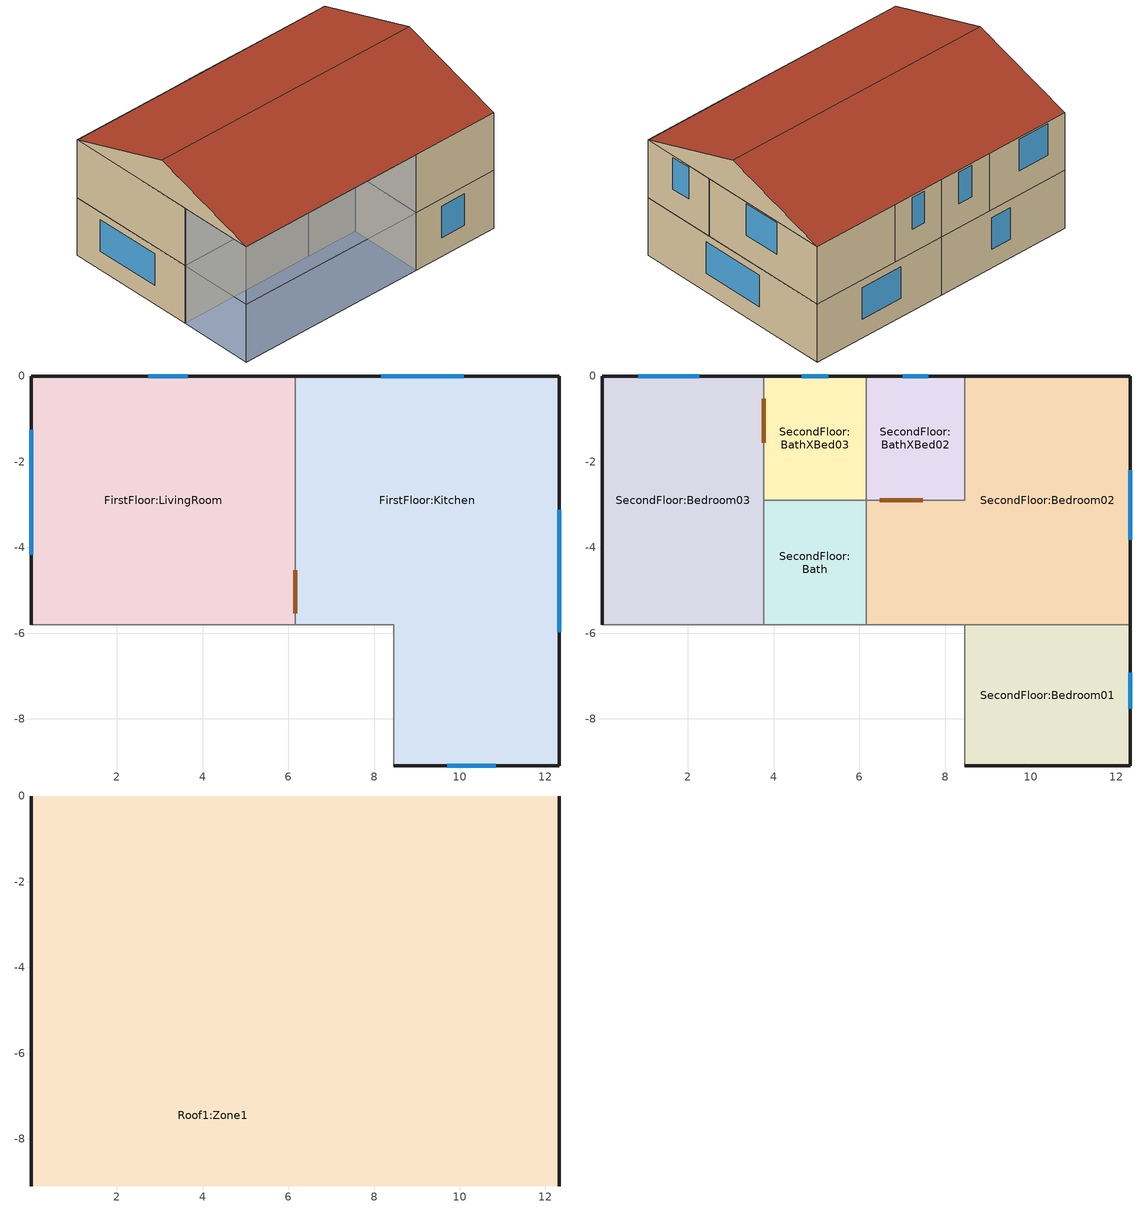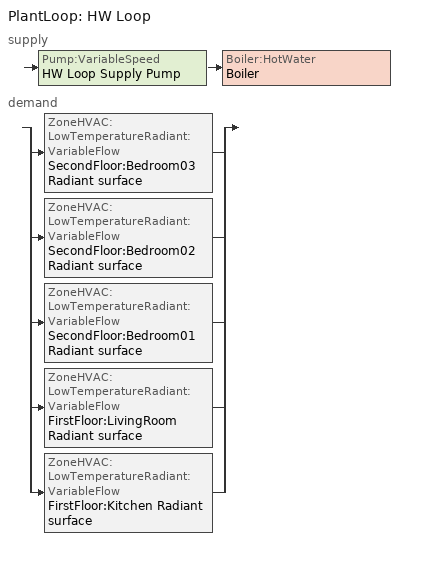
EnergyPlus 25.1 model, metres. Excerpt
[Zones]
FirstFloor:Kitchen
 floor ground (Heated Floor with floor covering - Ground): 12.32,-9.1 8.46,-9.1 8.46,-5.81 12.32,-5.81 z0; 12.32,-5.81 6.16,-5.81 6.16,0 12.32,0 z0
 wall outside (Wall - Energy code standard - Heavyweight): 8.46,-9.1 12.32,-9.1 12.32,0 6.16,0 z0:2.59
 wall to FirstFloor:LivingRoom (Partition - 2 x 1 in. (2x25mm) gypsum plasterboard with 4 in. (100mm) cavity): 6.16,0 6.16,-5.81 z0:2.59
 wall adiabatic (Partition - 2 x 1 in. (2x25mm) gypsum plasterboard with 4 in. (100mm) cavity): 6.16,-5.81 8.46,-5.81 8.46,-9.1 z0:2.59
 window (Sweden Glazing - 1001): 12.32,-5.98 12.32,-3.12 / 10.09,0 8.17,0 / 9.71,-9.1 10.84,-9.1 z0.84:2.26
 door inside (Puerta interior del proyecto): 6.16,-4.54 6.16,-5.53 z0:2
FirstFloor:LivingRoom
 floor ground (Heated Floor with floor covering - Ground): 6.16,-5.81 0.01,-5.81 0.01,0 6.16,0 z0
 wall outside (Wall - Energy code standard - Heavyweight): 6.16,0 0.01,0 0.01,-5.81 z0:2.59
 wall adiabatic (Partition - 2 x 1 in. (2x25mm) gypsum plasterboard with 4 in. (100mm) cavity): 0.01,-5.81 6.16,-5.81 z0:2.59
 window (Sweden Glazing - 1001): 3.65,0 2.73,0 / 0.01,-1.25 0.01,-4.17 z0.84:2.26
SecondFloor:BathXBed02
 floor to FirstFloor:Kitchen (Heated Floor with floor covering - Internal - T0.1): 8.46,-2.9 6.16,-2.9 6.16,0 8.46,0 z2.59
 wall outside (Wall - Energy code standard - Heavyweight): 8.46,0 6.16,0 z2.59:5.18
 wall to SecondFloor:Bedroom02 (Partition - 2 x 1 in. (2x25mm) gypsum plasterboard with 4 in. (100mm) cavity): 6.16,-2.9 8.46,-2.9 8.46,0 z2.59:5.18
 wall to SecondFloor:BathXBed03 (Partition - 2 x 1 in. (2x25mm) gypsum plasterboard with 4 in. (100mm) cavity_Rev): 6.16,0 6.16,-2.9 z2.59:5.18
 window (Sweden Glazing - 1001): 7.6,0 7.01,0 z3.67:5.09
 door inside (Puerta interior del proyecto): 6.48,-2.9 7.48,-2.9 z2.83:4.83
SecondFloor:BathXBed03
 floor to FirstFloor:LivingRoom (Heated Floor with floor covering - Internal - T0.1): 6.16,-2.9 3.77,-2.9 3.77,0 6.16,0 z2.59
 wall outside (Wall - Energy code standard - Heavyweight): 6.16,0 3.77,0 z2.59:5.18
 wall to SecondFloor:Bedroom03 (Partition - 2 x 1 in. (2x25mm) gypsum plasterboard with 4 in. (100mm) cavity_Rev): 3.77,0 3.77,-2.9 z2.59:5.18
 wall to SecondFloor:Bath (Partition - 2 x 1 in. (2x25mm) gypsum plasterboard with 4 in. (100mm) cavity): 3.77,-2.9 6.16,-2.9 z2.59:5.18
 window (Sweden Glazing - 1001): 5.28,0 4.65,0 z3.67:5.09
 door inside (Puerta interior del proyecto_Rev): 3.77,-0.53 3.77,-1.56 z2.83:4.83
SecondFloor:Bath
 floor to FirstFloor:LivingRoom (Heated Floor with floor covering - Internal - T0.1): 6.16,-5.81 3.77,-5.81 3.77,-2.9 6.16,-2.9 z2.59
 wall to SecondFloor:Bedroom02 (Partition - 2 x 1 in. (2x25mm) gypsum plasterboard with 4 in. (100mm) cavity_Rev): 6.16,-5.81 6.16,-2.9 z2.59:5.18
 wall to SecondFloor:Bedroom03 (Partition - 2 x 1 in. (2x25mm) gypsum plasterboard with 4 in. (100mm) cavity_Rev): 3.77,-2.9 3.77,-5.81 z2.59:5.18
 wall adiabatic (Partition - 2 x 1 in. (2x25mm) gypsum plasterboard with 4 in. (100mm) cavity): 3.77,-5.81 6.16,-5.81 z2.59:5.18
SecondFloor:Bedroom01
 floor to FirstFloor:Kitchen (Heated Floor with floor covering - Internal): 12.32,-9.1 8.46,-9.1 8.46,-5.81 12.32,-5.81 z2.59
 wall outside (Wall - Energy code standard - Heavyweight): 8.46,-9.1 12.32,-9.1 12.32,-5.81 z2.59:5.18
 wall to SecondFloor:Bedroom02 (Partition - 2 x 1 in. (2x25mm) gypsum plasterboard with 4 in. (100mm) cavity_Rev): 12.32,-5.81 8.46,-5.81 z2.59:5.18
 wall adiabatic (Partition - 2 x 1 in. (2x25mm) gypsum plasterboard with 4 in. (100mm) cavity): 8.46,-5.81 8.46,-9.1 z2.59:5.18
 window (Sweden Glazing - 1001): 12.32,-7.76 12.32,-6.93 z3.67:5.09
SecondFloor:Bedroom02
 floor to FirstFloor:Kitchen (Heated Floor with floor covering - Internal - T0.3): 8.46,-5.81 6.16,-5.81 6.16,-2.9 8.46,-2.9 z2.59
 floor to FirstFloor:Kitchen (Heated Floor with floor covering - Internal): 12.32,-5.81 8.46,-5.81 8.46,0 12.32,0 z2.59
 wall outside (Wall - Energy code standard - Heavyweight): 12.32,-5.81 12.32,0 8.46,0 z2.59:5.18
 wall adiabatic (Partition - 2 x 1 in. (2x25mm) gypsum plasterboard with 4 in. (100mm) cavity): 6.16,-5.81 8.46,-5.81 z2.59:5.18
 window (Sweden Glazing - 1001): 12.32,-3.83 12.32,-2.2 z3.67:5.09
SecondFloor:Bedroom03
 floor to FirstFloor:LivingRoom (Heated Floor with floor covering - Internal): 3.77,-5.81 0.01,-5.81 0.01,0 3.77,0 z2.59
 wall outside (Wall - Energy code standard - Heavyweight): 3.77,0 0.01,0 0.01,-5.81 z2.59:5.18
 wall adiabatic (Partition - 2 x 1 in. (2x25mm) gypsum plasterboard with 4 in. (100mm) cavity): 0.01,-5.81 3.77,-5.81 z2.59:5.18
 window (Sweden Glazing - 1001): 2.27,0 0.85,0 z3.68:5.1
Roof1:Zone1
 floor to SecondFloor:Bedroom03 (Combined semi-exposed roof - Energy code standard - Heavyweight_Rev): 3.77,-5.81 0.01,-5.81 0.01,0 3.77,0 z5.18
 floor to SecondFloor:BathXBed03 (Combined semi-exposed roof - Energy code standard - Heavyweight_Rev): 6.16,-2.9 3.77,-2.9 3.77,0 6.16,0 z5.18
 floor to SecondFloor:BathXBed02 (Combined semi-exposed roof - Energy code standard - Heavyweight_Rev): 8.46,-2.9 6.16,-2.9 6.16,0 8.46,0 z5.18
 floor to SecondFloor:Bedroom02 (Combined semi-exposed roof - Energy code standard - Heavyweight_Rev): 12.32,-2.9 8.46,-2.9 8.46,0 12.32,0 z5.18; 12.32,-5.81 6.16,-5.81 6.16,-2.9 12.32,-2.9 z5.18
 floor to SecondFloor:Bath (Combined semi-exposed roof - Energy code standard - Heavyweight_Rev): 6.16,-5.81 3.77,-5.81 3.77,-2.9 6.16,-2.9 z5.18
 floor to SecondFloor:Bedroom01 (Combined semi-exposed roof - Energy code standard - Heavyweight_Rev): 12.32,-9.1 8.46,-9.1 8.46,-5.81 12.32,-5.81 z5.18
 floor adiabatic (Heated Floor with floor covering - Internal): 8.46,-9.1 0.01,-9.1 0.01,-5.81 8.46,-5.81 z5.18
 wall outside (Wall - Energy code standard - Heavyweight): 12.32,-9.1,5.18 12.32,0,5.18 12.32,-4.55,6.66; 0.01,0,5.18 0.01,-9.1,5.18 0.01,-4.55,6.66
 roof outside (Combined semi-exposed roof - Energy code standard - Heavyweight): 12.32,0,5.18 0.01,0,5.18 0.01,-4.55,6.66 12.32,-4.55,6.66; 0.01,-9.1,5.18 12.32,-9.1,5.18 12.32,-4.55,6.66 0.01,-4.55,6.66
shading: 0.01,-5.81 0.01,-9.1 / 0.01,-9.1 8.46,-9.1 z2.59:5.18; 0.01,-5.81 0.01,-9.1 / 0.01,-9.1 8.46,-9.1 z0:2.59
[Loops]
PlantLoop 'HW Loop'
 supply: Pump:VariableSpeed 'HW Loop Supply Pump' > Boiler:HotWater 'Boiler'
 demand: split
  | ZoneHVAC:LowTemperatureRadiant:VariableFlow 'SecondFloor:Bedroom03 Radiant surface'
  | ZoneHVAC:LowTemperatureRadiant:VariableFlow 'SecondFloor:Bedroom02 Radiant surface'
  | ZoneHVAC:LowTemperatureRadiant:VariableFlow 'SecondFloor:Bedroom01 Radiant surface'
  | ZoneHVAC:LowTemperatureRadiant:VariableFlow 'FirstFloor:LivingRoom Radiant surface'
  | ZoneHVAC:LowTemperatureRadiant:VariableFlow 'FirstFloor:Kitchen Radiant surface'
[Building]
Building: Loads convergence tolerance value=0.04; Maximum number of warmup days=50; Minimum number of warmup days=6; North axis=0; Solar distribution=FullExterior; Temperature convergence tolerance value=0.4; Terrain=Suburbs
[Site:GroundReflectance]
0.2, 0.2, 0.2, 0.2, 0.2, 0.2, 0.2, 0.2, 0.2, 0.2, 0.2, 0.2
[Site:GroundReflectance:SnowModifier]
2, 2
[Site:GroundTemperature:BuildingSurface]
18, 18, 18, 18, 18, 18, 18, 18, 18, 18, 18, 18
[Site:GroundTemperature:Deep]
14, 14, 14, 14, 14, 14, 14, 14, 14, 14, 14, 14
[Site:GroundTemperature:FCfactorMethod]
January ground temperature=-2; February ground temperature=-2.83; March ground temperature=-1.36; April ground temperature=0.95; May ground temperature=6.98; June ground temperature=11.64; July ground temperature=14.78; August ground temperature=15.74; September ground temperature=14.11; October ground temperature=10.5; November ground temperature=5.66; December ground temperature=1.18
[Site:GroundTemperature:Shallow]
14, 14, 14, 14, 14, 14, 14, 14, 14, 14, 14, 14
[Site:Location]
Sitio (01-01:31-12)  (01-01:31-12): Elevation=61; Latitude=59.62; Longitude=17.95; Time zone=1
[Site:WaterMainsTemperature]
Annual average outdoor air temperature=10; Calculation method=Correlation; Maximum difference in monthly average outdoor air temperatures=20
[SizingPeriod:DesignDay] Barometric pressure=100594.3; Day of month=15; Humidity condition type=WetBulb; Rain indicator=No; Snow indicator=No
Name | Daily dry bulb temperature range | Day type | Daylight saving time indicator | Maximum dry bulb temperature | Month | Sky clearness | Solar model indicator | Wetbulb or dewpoint at maximum dry bulb | Wind direction | Wind speed
Summer Design Day in Sitio (01-01:31-12) Aug | 11.9 | SummerDesignDay | Yes | 28.1 | 8 | 0.98 | ASHRAEClearSky | 17.7 | 0 | 0
Summer Design Day in Sitio (01-01:31-12) Jul | 13.1 | SummerDesignDay | Yes | 30.2 | 7 | 0.98 | ASHRAEClearSky | 18.8 | 0 | 0
Summer Design Day in Sitio (01-01:31-12) Jun | 13.3 | SummerDesignDay | Yes | 27.6 | 6 | 0.98 | ASHRAEClearSky | 17 | 0 | 0
Summer Design Day in Sitio (01-01:31-12) Sep | 9.9 | SummerDesignDay | Yes | 23.1 | 9 | 0.98 | ASHRAEClearSky | 15.9 | 0 | 0
Winter Design Day in Sitio (01-01:31-12) | 0 | WinterDesignDay | No | -13.8 | 1 | 0 |  | -13.8 | 250 | 2.1
[Construction]
Combined semi-exposed roof - Energy code standard - Heavyweight: Plywood (Heavyweight)_.01, MW Glass Wool (rolls)_.1, Cast Concrete (Lightweight)_.1, Plasterboard_.013
Combined semi-exposed roof - Energy code standard - Heavyweight_Rev: Plasterboard_.013, Cast Concrete (Lightweight)_.1, MW Glass Wool (rolls)_.1, Plywood (Heavyweight)_.01
Heated Floor with floor covering - Ground: Urea Formaldehyde Foam_.08, Cast Concrete_.1, EPS Expanded Polystyrene (Standard)_.08, Limestone soft_.045, Ceramic/porcelain_.0095
Heated Floor with floor covering - Internal; Heated Floor with floor covering - Internal - T0.1; Heated Floor with floor covering - Internal - T0.3: 0.625 in. gypsum board_.008, Cast Concrete (Dense)_.1, EPS Expanded Polystyrene (Standard)_.08, Limestone soft_.045, Ceramic/porcelain_.0095
Partition - 2 x 1 in. (2x25mm) gypsum plasterboard with 4 in. (100mm) cavity; Partition - 2 x 1 in. (2x25mm) gypsum plasterboard with 4 in. (100mm) cavity_Rev: Gypsum Plasterboard_.025, 6_RVAL_2, Gypsum Plasterboard_.025
Puerta interior del proyecto; Puerta interior del proyecto_Rev: Painted Oak_.035
Sweden Glazing - 1001: 2, 1001, 50, 1001, 2
Wall - Energy code standard - Heavyweight: Brickwork Outer_.1, XPS Extruded Polystyrene  - CO2 Blowing_.0794, Concrete Block (Medium)_.1, Gypsum Plastering_.013
[Material] Roughness=Rough; Thermal absorptance=0.9
Name | Conductivity | Density | Solar absorptance | Specific heat | Thickness | Visible absorptance
0.625 in. gypsum board_.008 | 0.16 | 640 | 0.7 | 1150 | 0.008 | 0.7
Brickwork Outer_.1 | 0.84 | 1700 | 0.7 | 800 | 0.1 | 0.7
Cast Concrete (Dense)_.1 | 1.4 | 2100 | 0.6 | 840 | 0.1 | 0.6
Cast Concrete (Lightweight)_.1 | 0.38 | 1200 | 0.6 | 1000 | 0.1 | 0.6
Cast Concrete_.1 | 1.13 | 2000 | 0.6 | 1000 | 0.1 | 0.6
Ceramic/porcelain_.0095 | 1.3 | 2300 | 0.4 | 840 | 0.0095 | 0.4
Concrete Block (Medium)_.1 | 0.51 | 1400 | 0.6 | 1000 | 0.1 | 0.6
EPS Expanded Polystyrene (Standard)_.08 | 0.04 | 15 | 0.6 | 1400 | 0.08 | 0.6
Gypsum Plasterboard_.025 | 0.25 | 900 | 0.5 | 1000 | 0.025 | 0.5
Gypsum Plastering_.013 | 0.4 | 1000 | 0.5 | 1000 | 0.013 | 0.5
Limestone soft_.045 | 1.1 | 2200 | 0.6 | 1000 | 0.045 | 0.6
MW Glass Wool (rolls)_.1 | 0.04 | 12 | 0.6 | 840 | 0.1 | 0.6
Painted Oak_.035 | 0.19 | 700 | 0.5 | 2390 | 0.035 | 0.5
Plasterboard_.013 | 0.25 | 2800 | 0.5 | 896 | 0.013 | 0.5
Plywood (Heavyweight)_.01 | 0.15 | 700 | 0.78 | 1420 | 0.01 | 0.78
Urea Formaldehyde Foam_.08 | 0.04 | 10 | 0.6 | 1400 | 0.08 | 0.6
XPS Extruded Polystyrene  - CO2 Blowing_.0794 | 0.034 | 35 | 0.6 | 1400 | 0.0794 | 0.6
[Material:NoMass]
6_RVAL_2: Roughness=Rough; Solar absorptance=0.7; Thermal absorptance=0.9; Thermal resistance=0.15; Visible absorptance=0.7
[WindowMaterial:Gas]
1001: Gas type=Air; Thickness=0.006
[WindowMaterial:Glazing] Dirt correction factor for solar and visible transmittance=1; Infrared transmittance at normal incidence=0; Optical data type=SpectralAverage
Name | Back side infrared hemispherical emissivity | Back side solar reflectance at normal incidence | Back side visible reflectance at normal incidence | Conductivity | Front side infrared hemispherical emissivity | Front side solar reflectance at normal incidence | Front side visible reflectance at normal incidence | Solar transmittance at normal incidence | Thickness | Visible transmittance at normal incidence
2 | 0.84 | 0.075 | 0.081 | 0.9 | 0.84 | 0.075 | 0.081 | 0.837 | 0.003 | 0.898
50 | 0.72 | 0.398 | 0.167 | 0.14 | 0.075 | 0.402 | 0.147 | 0.504 | 0.00051 | 0.766
[AvailabilityManager:Scheduled]
HW Loop Availability: Schedule=Heat Source Availability
[Boiler:HotWater]
Boiler: Boiler flow mode=NotModulated; Design water flow rate=Autosize; Efficiency curve temperature evaluation variable=LeavingBoiler; Fuel type=NaturalGas; Maximum part load ratio=1; Minimum part load ratio=0; Nominal capacity=Autosize; Nominal thermal efficiency=0.89; Normalized boiler efficiency curve=CondensingBoilerEff; On cycle parasitic electric load=25; Optimum part load ratio=1; Sizing factor=1; Water outlet upper temperature limit=100
[Daylighting:Controls] Availability schedule=On; Fraction of lights controlled by reference point 1=1; Daylighting method=SplitFlux; Delight gridding resolution=1; Glare calculation azimuth angle of view direction clockwise from zone y axis=0; Lighting control type=Continuous; Maximum allowable discomfort glare index=22; Minimum input power fraction for continuous or continuousoff dimming control=0.1; Minimum light output fraction for continuous or continuousoff dimming control=0.1; Number of stepped control steps=1; Probability lighting will be reset when needed in manual stepped control=1
Name | Daylighting reference point name 1 | Illuminance setpoint at reference point 1 | Glare calculation daylighting reference point | Zone or space
FirstFloor:Kitchen | FirstFloor:Kitchen Ref Point 1 | 300 | FirstFloor:Kitchen Ref Point 1 | FirstFloor:Kitchen
FirstFloor:LivingRoom | FirstFloor:LivingRoom Ref Point 1 | 150 | FirstFloor:LivingRoom Ref Point 1 | FirstFloor:LivingRoom
SecondFloor:BathXBed02 | SecondFloor:BathXBed02 Ref Point 1 | 150 | SecondFloor:BathXBed02 Ref Point 1 | SecondFloor:BathXBed02
SecondFloor:BathXBed03 | SecondFloor:BathXBed03 Ref Point 1 | 150 | SecondFloor:BathXBed03 Ref Point 1 | SecondFloor:BathXBed03
SecondFloor:Bedroom01 | SecondFloor:Bedroom01 Ref Point 1 | 100 | SecondFloor:Bedroom01 Ref Point 1 | SecondFloor:Bedroom01
SecondFloor:Bedroom02 | SecondFloor:Bedroom02 Ref Point 1 | 100 | SecondFloor:Bedroom02 Ref Point 1 | SecondFloor:Bedroom02
SecondFloor:Bedroom03 | SecondFloor:Bedroom03 Ref Point 1 | 100 | SecondFloor:Bedroom03 Ref Point 1 | SecondFloor:Bedroom03
[DesignSpecification:OutdoorAir] Outdoor air flow air changes per hour=0; Outdoor air flow per person=0.00944; Outdoor air flow per zone=0; Outdoor air flow per zone floor area=0; Outdoor air method=Flow/Person; Outdoor air schedule=On 24/7
FirstFloor:Kitchen Design Specification Outdoor Air Object; FirstFloor:LivingRoom Design Specification Outdoor Air Object; SecondFloor:Bath Design Specification Outdoor Air Object; SecondFloor:BathXBed02 Design Specification Outdoor Air Object; SecondFloor:BathXBed03 Design Specification Outdoor Air Object; SecondFloor:Bedroom01 Design Specification Outdoor Air Object; SecondFloor:Bedroom02 Design Specification Outdoor Air Object; SecondFloor:Bedroom03 Design Specification Outdoor Air Object
[DesignSpecification:ZoneAirDistribution] Zone air distribution effectiveness in cooling mode=1; Zone air distribution effectiveness in heating mode=1; Zone secondary recirculation fraction=0
FirstFloor:Kitchen Design Specification Zone Air Distribution Object; FirstFloor:LivingRoom Design Specification Zone Air Distribution Object; SecondFloor:Bath Design Specification Zone Air Distribution Object; SecondFloor:BathXBed02 Design Specification Zone Air Distribution Object; SecondFloor:BathXBed03 Design Specification Zone Air Distribution Object; SecondFloor:Bedroom01 Design Specification Zone Air Distribution Object; SecondFloor:Bedroom02 Design Specification Zone Air Distribution Object; SecondFloor:Bedroom03 Design Specification Zone Air Distribution Object
[Lights] Design level calculation method=Watts/Area; Fraction radiant=0.42; Fraction replaceable=1; Fraction visible=0.18; Return air fraction=0
Name | End use subcategory | Schedule | Watts per floor area | Zone or zonelist or space or spacelist
FirstFloor:Kitchen General lighting | ELECTRIC EQUIPMENT#FirstFloor:Kitchen#GeneralLights | Dwell_DomKitchen_Light | 3.4 | FirstFloor:Kitchen
FirstFloor:LivingRoom General lighting | ELECTRIC EQUIPMENT#FirstFloor:LivingRoom#GeneralLights | Dwell_DomLounge_Light | 5.1 | FirstFloor:LivingRoom
SecondFloor:Bath General lighting | ELECTRIC EQUIPMENT#SecondFloor:Bath#GeneralLights | Dwell_DomBath_Light | 5.1 | SecondFloor:Bath
SecondFloor:BathXBed02 General lighting | ELECTRIC EQUIPMENT#SecondFloor:BathXBed02#GeneralLights | Dwell_DomBath_Light | 5.1 | SecondFloor:BathXBed02
SecondFloor:BathXBed03 General lighting | ELECTRIC EQUIPMENT#SecondFloor:BathXBed03#GeneralLights | Dwell_DomBath_Light | 5.1 | SecondFloor:BathXBed03
SecondFloor:Bedroom01 General lighting | ELECTRIC EQUIPMENT#SecondFloor:Bedroom01#GeneralLights | Dwell_DomBed_Light | 3.4 | SecondFloor:Bedroom01
SecondFloor:Bedroom02 General lighting | ELECTRIC EQUIPMENT#SecondFloor:Bedroom02#GeneralLights | Dwell_DomBed_Light | 3.4 | SecondFloor:Bedroom02
SecondFloor:Bedroom03 General lighting | ELECTRIC EQUIPMENT#SecondFloor:Bedroom03#GeneralLights | Dwell_DomBed_Light | 3.4 | SecondFloor:Bedroom03
[OtherEquipment] Carbon dioxide generation rate=0; Design level calculation method=Watts/Area; End use subcategory=General; Fraction latent=0; Fraction lost=0; Fraction radiant=0.2; Fuel type=Electricity
Name | Power per floor area | Schedule | Zone or zonelist or space or spacelist
FirstFloor:Kitchen Equipment gain | 12 | Dwell_DomKitchen_Equip | FirstFloor:Kitchen
FirstFloor:LivingRoom Equipment gain | 3.9 | Dwell_DomLounge_Equip | FirstFloor:LivingRoom
SecondFloor:Bath Equipment gain | 1.67 | Dwell_DomBath_Equip | SecondFloor:Bath
SecondFloor:BathXBed02 Equipment gain | 1.67 | Dwell_DomBath_Equip | SecondFloor:BathXBed02
SecondFloor:BathXBed03 Equipment gain | 1.67 | Dwell_DomBath_Equip | SecondFloor:BathXBed03
SecondFloor:Bedroom01 Equipment gain | 3.58 | Dwell_DomBed_Equip | SecondFloor:Bedroom01
SecondFloor:Bedroom02 Equipment gain | 3.58 | Dwell_DomBed_Equip | SecondFloor:Bedroom02
SecondFloor:Bedroom03 Equipment gain | 3.58 | Dwell_DomBed_Equip | SecondFloor:Bedroom03
[People] Air velocity schedule=Default Air Velocity for Comfort Calculations; Carbon dioxide generation rate=3.82e-08; Clothing insulation calculation method=ClothingInsulationSchedule; Enable ashrae 55 comfort warnings=No; Fraction radiant=0.3; Mean radiant temperature calculation type=EnclosureAveraged; Number of people calculation method=People/Area; Number of people schedule=Residential Occ_Edited; Sensible heat fraction=Autocalculate; Thermal comfort model 1 type=Fanger; Work efficiency schedule=Work efficiency
Name | Activity level schedule | Clothing insulation schedule | People per floor area | Zone or zonelist or space or spacelist
People FirstFloor:Kitchen | Activity Schedule 2035 | Clothing Schedule 2035 | 0.0187563 | FirstFloor:Kitchen
People FirstFloor:LivingRoom | Activity Schedule 2044 | Clothing Schedule 2044 | 0.0187563 | FirstFloor:LivingRoom
People SecondFloor:Bath | Activity Schedule 1688 | Clothing Schedule 1688 | 0.0187368 | SecondFloor:Bath
People SecondFloor:BathXBed02 | Activity Schedule 1671 | Clothing Schedule 1671 | 0.0187368 | SecondFloor:BathXBed02
People SecondFloor:BathXBed03 | Activity Schedule 1664 | Clothing Schedule 1664 | 0.0187368 | SecondFloor:BathXBed03
People SecondFloor:Bedroom01 | Activity Schedule 1704 | Clothing Schedule 1704 | 0.0229388 | SecondFloor:Bedroom01
People SecondFloor:Bedroom02 | Activity Schedule 1678 | Clothing Schedule 1678 | 0.0229388 | SecondFloor:Bedroom02
People SecondFloor:Bedroom03 | Activity Schedule 1656 | Clothing Schedule 1656 | 0.0229388 | SecondFloor:Bedroom03
[PlantEquipmentList]
HW Loop Scheme 1 Range 1 Equipment List: Boiler, Boiler:HotWater
[PlantEquipmentOperation:HeatingLoad]
HW Loop Scheme 1: Load range 1 lower limit=0; Load range 1 upper limit=1e+15; Range 1 equipment list=HW Loop Scheme 1 Range 1 Equipment List
[PlantEquipmentOperationSchemes]
HW Loop Operation: Control scheme 1=HW Loop Scheme 1; Control scheme 1 schedule=Heat Source Availability
[PlantLoop]
HW Loop: Common pipe simulation=None; Fluid type=Water; Load distribution scheme=SequentialLoad; Maximum loop flow rate=Autosize; Maximum loop temperature=100; Minimum loop flow rate=0; Minimum loop temperature=10; Plant equipment operation scheme=HW Loop Operation; Plant loop demand calculation scheme=SingleSetpoint; Plant loop volume=Autocalculate; Pressure simulation type=None
[Pump:VariableSpeed]
HW Loop Supply Pump: Design maximum flow rate=Autosize; Design minimum flow rate=0; Design power consumption=Autosize; Design pump head=20000; Fraction of motor inefficiencies to fluid stream=0; Motor efficiency=0.9; Pump control type=Intermittent; Coefficient 1 of the part load performance curve=0; Coefficient 2 of the part load performance curve=1; Coefficient 3 of the part load performance curve=0; Coefficient 4 of the part load performance curve=0
[SetpointManager:Scheduled]
HW Loop Setpoint Manager: Control variable=Temperature; Schedule=Heating high water temperature schedule: Always 65.00; Setpoint node or nodelist=HW Loop Setpoint Manager Node List
[Sizing:Plant] Loop type=Heating
Name | Design loop exit temperature | Loop design temperature difference
HW Loop | 65 | 10
Aux HW Loop | 37 | 5
[Sizing:Zone] Account for dedicated outdoor air system=No; Cooling design air flow method=DesignDay; Cooling design air flow rate=0; Cooling minimum air flow=0; Cooling minimum air flow fraction=0; Cooling minimum air flow per zone floor area=0.00076; Dedicated outdoor air high setpoint temperature for design=Autosize; Dedicated outdoor air low setpoint temperature for design=Autosize; Dedicated outdoor air system control strategy=NeutralSupplyAir; Heating design air flow method=DesignDay; Heating design air flow rate=0; Heating maximum air flow=0.14158; Heating maximum air flow fraction=0.3; Heating maximum air flow per zone floor area=0.00203; Zone cooling design supply air humidity ratio=0.009; Zone cooling design supply air humidity ratio difference=0.005; Zone cooling design supply air temperature=14; Zone cooling design supply air temperature difference=10; Zone cooling design supply air temperature input method=SupplyAirTemperature; Zone cooling sizing factor=1.15; Zone heating design supply air humidity ratio=0.004; Zone heating design supply air temperature=50; Zone heating design supply air temperature difference=10; Zone heating design supply air temperature input method=SupplyAirTemperature; Zone heating sizing factor=1.25; Zone humidification design supply air humidity ratio difference=0.005; Zone latent cooling design supply air humidity ratio input method=HumidityRatioDifference; Zone latent heating design supply air humidity ratio input method=HumidityRatioDifference; Zone load sizing method=Sensible Load Only No Latent Load
Name | Design specification outdoor air object | Design specification zone air distribution object
SecondFloor:Bedroom03 | SecondFloor:Bedroom03 Design Specification Outdoor Air Object | SecondFloor:Bedroom03 Design Specification Zone Air Distribution Object
SecondFloor:BathXBed03 | SecondFloor:BathXBed03 Design Specification Outdoor Air Object | SecondFloor:BathXBed03 Design Specification Zone Air Distribution Object
SecondFloor:BathXBed02 | SecondFloor:BathXBed02 Design Specification Outdoor Air Object | SecondFloor:BathXBed02 Design Specification Zone Air Distribution Object
SecondFloor:Bedroom02 | SecondFloor:Bedroom02 Design Specification Outdoor Air Object | SecondFloor:Bedroom02 Design Specification Zone Air Distribution Object
SecondFloor:Bath | SecondFloor:Bath Design Specification Outdoor Air Object | SecondFloor:Bath Design Specification Zone Air Distribution Object
SecondFloor:Bedroom01 | SecondFloor:Bedroom01 Design Specification Outdoor Air Object | SecondFloor:Bedroom01 Design Specification Zone Air Distribution Object
FirstFloor:LivingRoom | FirstFloor:LivingRoom Design Specification Outdoor Air Object | FirstFloor:LivingRoom Design Specification Zone Air Distribution Object
FirstFloor:Kitchen | FirstFloor:Kitchen Design Specification Outdoor Air Object | FirstFloor:Kitchen Design Specification Zone Air Distribution Object
[ThermostatSetpoint:SingleCooling]
Name | Setpoint temperature schedule
FirstFloor:Kitchen SimpleCooling SP | Kitchen Cooling SP SCHED
FirstFloor:LivingRoom SimpleCooling SP | Living Cooling SP SCHED
SecondFloor:Bath SimpleCooling SP | Bath Cooling SP SCHED
SecondFloor:BathXBed02 SimpleCooling SP | BathBed2 Cooling SP SCHED
SecondFloor:BathXBed03 SimpleCooling SP | BathBed3 Cooling SP SCHED
SecondFloor:Bedroom01 SimpleCooling SP | Bed1 Cooling SP SCHED
SecondFloor:Bedroom02 SimpleCooling SP | Bed2 Cooling SP SCHED
SecondFloor:Bedroom03 SimpleCooling SP | Bed3 Cooling SP SCHED
[ThermostatSetpoint:SingleHeating]
Name | Setpoint temperature schedule
FirstFloor:Kitchen SimpleHeating SP | Kitchen Heating SP SCHED
FirstFloor:LivingRoom SimpleHeating SP | Living Heating SP SCHED
SecondFloor:Bath SimpleHeating SP | Bath Heating SP SCHED
SecondFloor:BathXBed02 SimpleHeating SP | BathBed2 Heating SP SCHED
SecondFloor:BathXBed03 SimpleHeating SP | BathBed3 Heating SP SCHED
SecondFloor:Bedroom01 SimpleHeating SP | Bed1 Heating SP SCHED
SecondFloor:Bedroom02 SimpleHeating SP | Bed2 Heating SP SCHED
[Zone] Multiplier=1; Type=1; Zone inside convection algorithm=TARP
Name | Floor area | Part of total floor area | Volume
FirstFloor:Kitchen | 42.2345 | Yes | 109.4507
FirstFloor:LivingRoom | 31.4984 | Yes | 81.6282
Roof1:Zone1 | 73.6796 | No | 37.6089
SecondFloor:Bath | 6.1863 | Yes | 14.5346
SecondFloor:BathXBed02 | 5.4391 | Yes | 12.7791
SecondFloor:BathXBed03 | 5.6981 | Yes | 13.3877
SecondFloor:Bedroom01 | 10.2119 | Yes | 23.993
SecondFloor:Bedroom02 | 25.3347 | Yes | 59.5239
SecondFloor:Bedroom03 | 18.4609 | Yes | 43.3738
[ZoneControl:Thermostat]
Name | Zone or zonelist | Control 1 | Control 2 | Control type schedule
FirstFloor:Kitchen Thermostat | FirstFloor:Kitchen | FirstFloor:Kitchen SimpleHeating SP | FirstFloor:Kitchen SimpleCooling SP | Kitchen Control type schedule: CoolingHeating
FirstFloor:LivingRoom Thermostat | FirstFloor:LivingRoom | FirstFloor:LivingRoom SimpleHeating SP | FirstFloor:LivingRoom SimpleCooling SP | Living Control type schedule: CoolingHeating
SecondFloor:Bath Thermostat | SecondFloor:Bath | SecondFloor:Bath SimpleHeating SP | SecondFloor:Bath SimpleCooling SP | Bath Control type schedule: CoolingHeating
SecondFloor:BathXBed02 Thermostat | SecondFloor:BathXBed02 | SecondFloor:BathXBed02 SimpleHeating SP | SecondFloor:BathXBed02 SimpleCooling SP | BathB2 Control type schedule: CoolingHeating
SecondFloor:BathXBed03 Thermostat | SecondFloor:BathXBed03 | SecondFloor:BathXBed03 SimpleHeating SP | SecondFloor:BathXBed03 SimpleCooling SP | BathB3 Control type schedule: CoolingHeating
SecondFloor:Bedroom01 Thermostat | SecondFloor:Bedroom01 | SecondFloor:Bedroom01 SimpleHeating SP | SecondFloor:Bedroom01 SimpleCooling SP | Bed1 Control type schedule: CoolingHeating
SecondFloor:Bedroom02 Thermostat | SecondFloor:Bedroom02 | SecondFloor:Bedroom02 SimpleHeating SP | SecondFloor:Bedroom02 SimpleCooling SP | Bed2 Control type schedule: CoolingHeating
SecondFloor:Bedroom03 Thermostat | SecondFloor:Bedroom03 | SecondFloor:BathXBed03 SimpleHeating SP | SecondFloor:Bedroom03 SimpleCooling SP | Bed3 Control type schedule: CoolingHeating
[Zone equipment]
FirstFloor:Kitchen: FirstFloor:Kitchen Radiant surface
FirstFloor:LivingRoom: FirstFloor:LivingRoom Radiant surface
SecondFloor:Bath: SecondFloor: Bath IdealLoadSystem
SecondFloor:BathXBed02: SecondFloor: BathBed02 IdealLoadSystem
SecondFloor:BathXBed03: SecondFloor: BathBed03 IdealLoadSystem
SecondFloor:Bedroom01: SecondFloor:Bedroom01 Radiant surface
SecondFloor:Bedroom02: SecondFloor:Bedroom02 Radiant surface
SecondFloor:Bedroom03: SecondFloor:Bedroom03 Radiant surface
[ZoneHVAC:IdealLoadsAirSystem] Cooling limit=NoLimit; Dehumidification control type=None; Demand controlled ventilation type=None; Heat recovery type=None; Heating limit=NoLimit; Humidification control type=None; Latent heat recovery effectiveness=0.65; Maximum cooling air flow rate=Autosize; Maximum heating air flow rate=Autosize; Maximum heating supply air humidity ratio=0.0156; Maximum heating supply air temperature=50; Minimum cooling supply air humidity ratio=0.0077; Minimum cooling supply air temperature=13; Outdoor air economizer type=NoEconomizer; Sensible heat recovery effectiveness=0.7
Name | Availability schedule
SecondFloor: Bath IdealLoadSystem | Bath Radiant Availavility
SecondFloor: BathBed02 IdealLoadSystem | BathBed2 Radiant Availavility
SecondFloor: BathBed03 IdealLoadSystem | BathBed3 Radiant Availavility
[ZoneHVAC:LowTemperatureRadiant:SurfaceGroup]
Name | Flow fraction for surface 1 | Surface name 1 | Flow fraction for surface 2 | Surface name 2
FirstFloor:Kitchen Radiant surface list | 0.262143 | FirstFloor:Kitchen_GroundFloor_0_0_0 | 0.737857 | FirstFloor:Kitchen_GroundFloor_0_0_1
FirstFloor:LivingRoom Radiant surface list | 1 | FirstFloor:LivingRoom_GroundFloor_0_0_0
SecondFloor:Bedroom01 Radiant surface list | 1 | SecondFloor:Bedroom01_Floor_0_0_0
SecondFloor:Bedroom02 Radiant surface list | 0.228969 | SecondFloor:Bedroom02_Floor_0_0_0 | 0.771031 | SecondFloor:Bedroom02_Floor_0_0_1
SecondFloor:Bedroom03 Radiant surface list | 1 | SecondFloor:Bedroom03_Floor_0_0_0
[ZoneHVAC:LowTemperatureRadiant:VariableFlow] Cooling design capacity=Autosize; Heating design capacity=Autosize; Hydronic tubing length=Autosize; Maximum hot water flow=Autosize; Number of circuits=CalculateFromCircuitLength
Name | Zone | Availability schedule | Circuit length | Design object | Surface name or radiant surface group
FirstFloor:Kitchen Radiant surface | FirstFloor:Kitchen | Kitchen Radiant Availavility | 70 | FirstFloor:Kitchen Radiant surface Design Object | FirstFloor:Kitchen Radiant surface list
FirstFloor:LivingRoom Radiant surface | FirstFloor:LivingRoom | Living Radiant Availavility | 80 | FirstFloor:LivingRoom Radiant surface Design Object | FirstFloor:LivingRoom Radiant surface list
SecondFloor:Bedroom01 Radiant surface | SecondFloor:Bedroom01 | Bed1 Radiant Availavility | 106.7 | SecondFloor:Bedroom01 Radiant surface Design Object | SecondFloor:Bedroom01 Radiant surface list
SecondFloor:Bedroom02 Radiant surface | SecondFloor:Bedroom02 | Bed2 Radiant Availavility | 106.7 | SecondFloor:Bedroom02 Radiant surface Design Object | SecondFloor:Bedroom02 Radiant surface list
SecondFloor:Bedroom03 Radiant surface | SecondFloor:Bedroom03 | Bed3 Radiant Availavility | 106.7 | SecondFloor:Bedroom03 Radiant surface Design Object | SecondFloor:Bedroom03 Radiant surface list
[ZoneHVAC:LowTemperatureRadiant:VariableFlow:Design] Condensation control dewpoint offset=0; Condensation control type=SimpleOff; Cooling control throttling range=2; Cooling design capacity method=CoolingDesignCapacity; Fluid to radiant surface heat transfer model=ConvectionOnly; Heating control throttling range=2; Heating design capacity method=HeatingDesignCapacity; Hydronic tubing conductivity=0.35; Hydronic tubing inside diameter=0.012; Hydronic tubing outside diameter=0.016; Setpoint control type=ZeroFlowPower; Temperature control type=MeanAirTemperature
Name | Cooling control temperature schedule | Heating control temperature schedule
FirstFloor:Kitchen Radiant surface Design Object | Kitchen Radiant Cooling SP SCHED | Kitchen Radiant Heating SP SCHED
FirstFloor:LivingRoom Radiant surface Design Object | Living Radiant Cooling SP SCHED | Living Radiant Heating SP SCHED
SecondFloor:Bedroom01 Radiant surface Design Object | Bed1 Radiant Cooling SP SCHED | Bed1 Radiant Heating SP SCHED
SecondFloor:Bedroom02 Radiant surface Design Object | Bed2 Radiant Cooling SP SCHED | Bed2 Radiant Heating SP SCHED
SecondFloor:Bedroom03 Radiant surface Design Object | Bed3 Radiant Cooling SP SCHED | Bed3 Radiant Heating SP SCHED
[ZoneInfiltration:DesignFlowRate] Constant term coefficient=1; Design flow rate calculation method=Flow/Zone; Schedule=On 24/7; Temperature term coefficient=0; Velocity squared term coefficient=0; Velocity term coefficient=0
Name | Design flow rate | Zone or zonelist or space or spacelist
FirstFloor:Kitchen Infiltration | 0.021282 | FirstFloor:Kitchen
FirstFloor:LivingRoom Infiltration | 0.015872 | FirstFloor:LivingRoom
Roof1:Zone1 Infiltration | 0.010447 | Roof1:Zone1
SecondFloor:Bath Infiltration | 0.002826 | SecondFloor:Bath
SecondFloor:BathXBed02 Infiltration | 0.002485 | SecondFloor:BathXBed02
SecondFloor:BathXBed03 Infiltration | 0.002603 | SecondFloor:BathXBed03
SecondFloor:Bedroom01 Infiltration | 0.004665 | SecondFloor:Bedroom01
SecondFloor:Bedroom02 Infiltration | 0.011574 | SecondFloor:Bedroom02
SecondFloor:Bedroom03 Infiltration | 0.008434 | SecondFloor:Bedroom03
[ZoneVentilation:DesignFlowRate] Constant term coefficient=1; Delta temperature=0; Design flow rate calculation method=Flow/Zone; Fan pressure rise=0; Fan total efficiency=1; Maximum indoor temperature=100; Maximum outdoor temperature=100; Maximum wind speed=40; Minimum indoor temperature=24; Minimum outdoor temperature=-100; Temperature term coefficient=0; Velocity squared term coefficient=0; Velocity term coefficient=0; Ventilation type=Natural
Name | Design flow rate | Schedule | Zone or zonelist or space or spacelist
FirstFloor:Kitchen Nat Vent | 0.152015 | Dwell_DomKitchen_Occ | FirstFloor:Kitchen
FirstFloor:LivingRoom Nat Vent | 0.113373 | Dwell_DomLounge_Occ | FirstFloor:LivingRoom
SecondFloor:Bath Nat Vent | 0.020187 | Dwell_DomBath_Occ | SecondFloor:Bath
SecondFloor:BathXBed02 Nat Vent | 0.017749 | Dwell_DomBath_Occ | SecondFloor:BathXBed02
SecondFloor:BathXBed03 Nat Vent | 0.018594 | Dwell_DomBath_Occ | SecondFloor:BathXBed03
SecondFloor:Bedroom01 Nat Vent | 0.033324 | Dwell_DomBed_Occ | SecondFloor:Bedroom01
SecondFloor:Bedroom02 Nat Vent | 0.082672 | Dwell_DomBed_Occ | SecondFloor:Bedroom02
SecondFloor:Bedroom03 Nat Vent | 0.060241 | Dwell_DomBed_Occ | SecondFloor:Bedroom03
[Curve:Biquadratic]
CondensingBoilerEff: Maximum value of x=1; Maximum value of y=85; Minimum value of x=0.1; Minimum value of y=30; Coefficient1 constant=1.12497; Coefficient2 x=0.0149639; Coefficient3 x 2=-0.0259983; Coefficient4 y=0; Coefficient5 y 2=-1.40464e-06; Coefficient6 x y=-0.00153624
[Schedule:Compact]
Activity Schedule 1656; Activity Schedule 1678; Activity Schedule 1704: Through: 12/31, For: AllDays, Until: 24:00, 81
Activity Schedule 1664; Activity Schedule 1671; Activity Schedule 1688: Through: 12/31, For: AllDays, Until: 24:00, 108
Activity Schedule 2035: Through: 12/31, For: AllDays, Until: 24:00, 144
Activity Schedule 2044: Through: 12/31, For: AllDays, Until: 24:00, 99
Bath Control type schedule: CoolingHeating; BathB2 Control type schedule: CoolingHeating; BathB3 Control type schedule: CoolingHeating; Bed1 Control type schedule: CoolingHeating; Bed2 Control type schedule: CoolingHeating; Bed3 Control type schedule: CoolingHeating; Kitchen Control type schedule: CoolingHeating; Living Control type schedule: CoolingHeating: Through: 3/31, For: Alldays, Until: 24:00, 1, Through: 9/30, For: Alldays, Until: 24:00, 2, Through: 12/31, For: Alldays, Until: 24:00, 1
Bath Cooling SP SCHED; BathBed2 Cooling SP SCHED; BathBed3 Cooling SP SCHED; Bed1 Cooling SP SCHED; Bed1 Radiant Cooling SP SCHED; Bed2 Cooling SP SCHED; Bed2 Radiant Cooling SP SCHED; Bed3 Cooling SP SCHED; Bed3 Radiant Cooling SP SCHED; Kitchen Cooling SP SCHED; Kitchen Radiant Cooling SP SCHED; Living Cooling SP SCHED; Living Radiant Cooling SP SCHED: Through: 12/31, For: AllDays, Until: 24:00, 26
Bath Heating SP SCHED; BathBed2 Heating SP SCHED; BathBed3 Heating SP SCHED; Bed1 Heating SP SCHED; Bed1 Radiant Heating SP SCHED; Bed2 Heating SP SCHED; Bed2 Radiant Heating SP SCHED; Bed3 Radiant Heating SP SCHED; Kitchen Heating SP SCHED; Kitchen Radiant Heating SP SCHED; Living Heating SP SCHED; Living Radiant Heating SP SCHED: Through: 12/31, For: AllDays, Until: 24:00, 20
Bath Radiant Availavility; BathBed2 Radiant Availavility; BathBed3 Radiant Availavility; Bed1 Radiant Availavility; Bed2 Radiant Availavility; Bed3 Radiant Availavility; Heat Source Availability; Kitchen Radiant Availavility; Living Radiant Availavility; On; On 24/7: Through: 12/31, For: AllDays, Until: 24:00, 1
Clothing Schedule 1656; Clothing Schedule 1664; Clothing Schedule 1671; Clothing Schedule 1678; Clothing Schedule 1688; Clothing Schedule 1704; Clothing Schedule 2035; Clothing Schedule 2044: Through: 4/1, For: AllDays, Until: 24:00, 1, Through: 9/30, For: AllDays, Until: 24:00, 0.5, Through: 12/31, For: AllDays, Until: 24:00, 1
Default Air Velocity for Comfort Calculations: Through: 12/31, For: AllDays, Until: 24:00, 0.137
Dwell_DomBath_Equip: Through: 31 Dec, For: Weekdays SummerDesignDay, Until: 06:00, 0.05997, Until: 07:00, 0.29498, Until: 09:00, 1, Until: 10:00, 0.29498, Until: 18:00, 0.05997, Until: 19:00, 0.52999, Until: 21:00, 1, Until: 22:00, 0.34198, Until: 24:00, 0.05997, For: Weekends, Until: 24:00, 0.05997, For: Holidays, Until: 24:00, 0.05997, For: WinterDesignDay AllOtherDays, Until: 24:00, 0
Dwell_DomBath_Light; Dwell_DomKitchen_Light: Through: 31 Dec, For: Weekdays SummerDesignDay, Until: 07:00, 0, Until: 10:00, 1, Until: 19:00, 0, Until: 23:00, 1, Until: 24:00, 0, For: Weekends, Until: 07:00, 0, Until: 10:00, 1, Until: 19:00, 0, Until: 23:00, 1, Until: 24:00, 0, For: Holidays, Until: 07:00, 0, Until: 10:00, 1, Until: 19:00, 0, Until: 23:00, 1, Until: 24:00, 0, For: WinterDesignDay AllOtherDays, Until: 24:00, 0
Dwell_DomBath_Occ; Dwell_DomBed_Light; Dwell_DomKitchen_Occ: Through: 31 Dec, For: Weekdays SummerDesignDay, Until: 07:00, 0, Until: 10:00, 1, Until: 19:00, 0, Until: 23:00, 0.2, Until: 24:00, 0, For: Weekends, Until: 07:00, 0, Until: 10:00, 1, Until: 19:00, 0, Until: 23:00, 0.2, Until: 24:00, 0, For: Holidays, Until: 07:00, 0, Until: 10:00, 1, Until: 19:00, 0, Until: 23:00, 0.2, Until: 24:00, 0, For: WinterDesignDay AllOtherDays, Until: 24:00, 0
Dwell_DomBed_Equip: Through: 31 Dec, For: Weekdays SummerDesignDay, Until: 07:00, 0.06993, Until: 08:00, 0.53497, Until: 09:00, 1, Until: 10:00, 0.53497, Until: 17:00, 0.06993, Until: 18:00, 0.30245, Until: 19:00, 0.53497, Until: 20:00, 0.76748, Until: 22:00, 1, Until: 23:00, 0.76748, Until: 24:00, 0.30245, For: Weekends, Until: 07:00, 0.06993, Until: 08:00, 0.53497, Until: 09:00, 1, Until: 10:00, 0.53497, Until: 17:00, 0.06993, Until: 18:00, 0.30245, Until: 19:00, 0.53497, Until: 20:00, 0.76748, Until: 22:00, 1, Until: 23:00, 0.76748, Until: 24:00, 0.30245, For: Holidays, Until: 07:00, 0.06993, Until: 08:00, 0.53497, Until: 09:00, 1, Until: 10:00, 0.53497, Until: 17:00, 0.06993, Until: 18:00, 0.30245, Until: 19:00, 0.53497, Until: 20:00, 0.76748, Until: 22:00, 1, Until: 23:00, 0.76748, Until: 24:00, 0.30245, For: WinterDesignDay AllOtherDays, Until: 24:00, 0
Dwell_DomBed_Occ: Through: 31 Dec, For: Weekdays SummerDesignDay, Until: 07:00, 1, Until: 08:00, 0.5, Until: 09:00, 0.25, Until: 22:00, 0, Until: 23:00, 0.25, Until: 24:00, 0.75, For: Weekends, Until: 07:00, 1, Until: 08:00, 0.5, Until: 09:00, 0.25, Until: 22:00, 0, Until: 23:00, 0.25, Until: 24:00, 0.75, For: Holidays, Until: 07:00, 1, Until: 08:00, 0.5, Until: 09:00, 0.25, Until: 22:00, 0, Until: 23:00, 0.25, Until: 24:00, 0.75, For: WinterDesignDay AllOtherDays, Until: 24:00, 0
Dwell_DomKitchen_Equip: Through: 31 Dec, For: Weekdays SummerDesignDay, Until: 07:00, 0.06605, Until: 10:00, 0.25284, Until: 19:00, 0.06605, Until: 23:00, 0.25284, Until: 24:00, 0.06605, For: Weekends, Until: 07:00, 0.06605, Until: 10:00, 0.25284, Until: 19:00, 0.06605, Until: 23:00, 0.25284, Until: 24:00, 0.06605, For: Holidays, Until: 07:00, 0.06605, Until: 10:00, 0.25284, Until: 19:00, 0.06605, Until: 23:00, 0.25284, Until: 24:00, 0.06605, For: WinterDesignDay AllOtherDays, Until: 24:00, 0
Dwell_DomLounge_Equip: Through: 31 Dec, For: Weekdays SummerDesignDay, Until: 16:00, 0.06413, Until: 18:00, 0.53206, Until: 22:00, 1, Until: 23:00, 0.68804, Until: 24:00, 0.06413, For: Weekends, Until: 07:00, 0.06413, Until: 23:00, 1, Until: 24:00, 0.34489, For: Holidays, Until: 07:00, 0.06413, Until: 23:00, 1, Until: 24:00, 0.34489, For: WinterDesignDay AllOtherDays, Until: 24:00, 0
Dwell_DomLounge_Light: Through: 31 Dec, For: Weekdays SummerDesignDay, Until: 16:00, 0, Until: 23:00, 1, Until: 24:00, 0, For: Weekends, Until: 16:00, 0, Until: 23:00, 1, Until: 24:00, 0, For: Holidays, Until: 16:00, 0, Until: 23:00, 1, Until: 24:00, 0, For: WinterDesignDay AllOtherDays, Until: 24:00, 0
Dwell_DomLounge_Occ: Through: 31 Dec, For: Weekdays SummerDesignDay, Until: 16:00, 0, Until: 18:00, 0.5, Until: 22:00, 1, Until: 23:00, 0.66667, Until: 24:00, 0, For: Weekends, Until: 16:00, 0, Until: 18:00, 0.5, Until: 22:00, 1, Until: 23:00, 0.66667, Until: 24:00, 0, For: Holidays, Until: 16:00, 0, Until: 18:00, 0.5, Until: 22:00, 1, Until: 23:00, 0.66667, Until: 24:00, 0, For: WinterDesignDay AllOtherDays, Until: 24:00, 0
Heating high water temperature schedule: Always 65.00: Through: 12/31, For: AllDays, Until: 24:00, 37
Residential Occ_Edited: Through: 31 Dec, For: Weekdays, Until: 05:00, 1, Until: 06:00, 0.8, Until: 08:00, 0.75, Until: 09:00, 0.5, Until: 15:00, 0, Until: 18:00, 0.5, Until: 21:00, 0.75, Until: 24:00, 0.8, For: Saturday, Until: 07:00, 1, Until: 08:00, 0.8, Until: 09:00, 0.75, Until: 10:00, 0.5, Until: 15:00, 0.43, Until: 18:00, 0.5, Until: 21:00, 0.75, Until: 24:00, 0.8, For: Sunday Holidays, Until: 07:00, 1, Until: 08:00, 0.8, Until: 09:00, 0.75, Until: 10:00, 0.5, Until: 15:00, 0.43, Until: 18:00, 0.5, Until: 21:00, 0.75, Until: 24:00, 0.8, For: SummerDesignDay, Until: 24:00, 1, For: AllOtherDays, Until: 24:00, 0
Work efficiency: Through: 12/31, For: AllDays, Until: 24:00, 0
